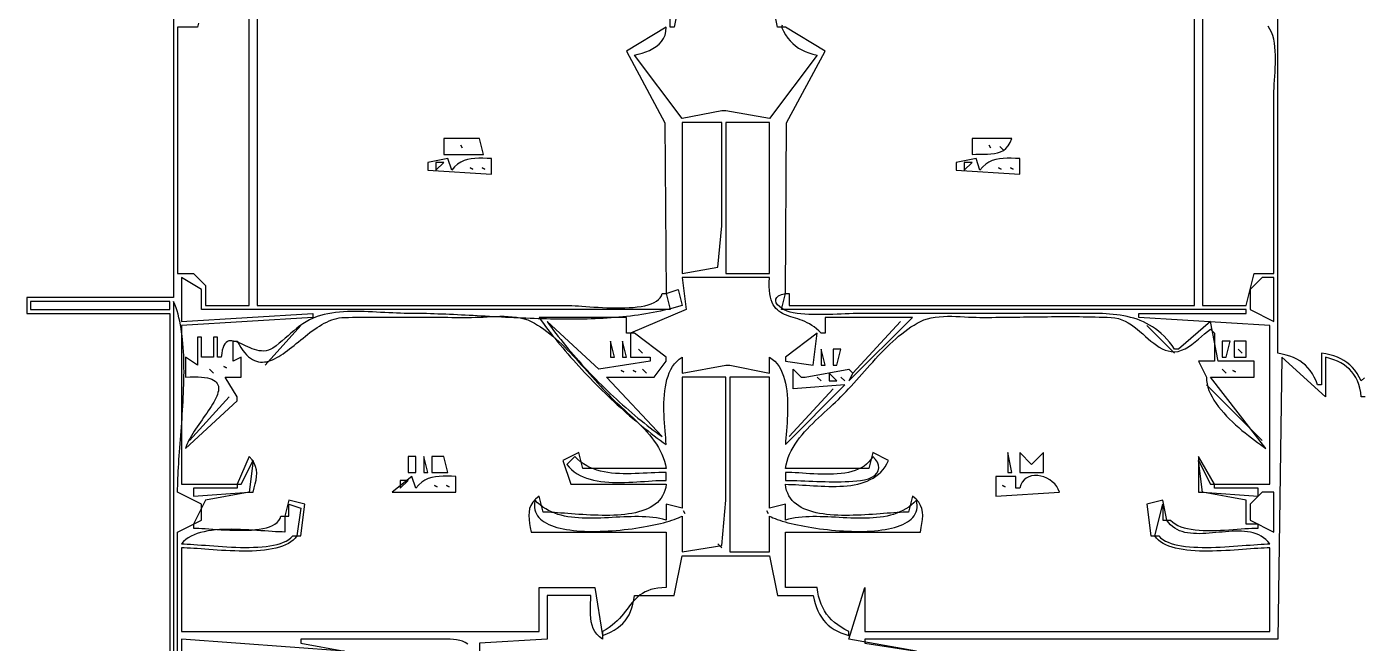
# Model space of a CAD drawing. Extents: x 0 to 792, y 0 to 1224.
# Drawn here: x 191 to 527, y 492 to 647.1 of the extents above; entities that cross this region are included whole.
import ezdxf

# ---------------------------------------------------------------- set-up
doc = ezdxf.new("R2010")
doc.units = 0
doc.layers.add('C7', color=7, linetype='CONTINUOUS')

msp = doc.modelspace()

# ---------------------------------------------------------------- linework, layer by layer
at = {"layer": 'C7'}
for points in [[(228, 1112), (228, 579), (191, 579), (191, 575), (227, 575), (227, 443)], [(527.7704, 558.8246), (527, 558), (526.4883, 558.9844), (525.9433, 559.8773), (525.3623, 560.6833), (524.7428, 561.4072), (524.0821, 562.0536), (523.3777, 562.6273), (522.6268, 563.1329), (521.8268, 563.5752), (520.9752, 563.9587), (520.0694, 564.2883), (519.1066, 564.5686), (518.0843, 564.8042), (517, 565), (517, 557), (516, 557), (515.6068, 558.0222), (515.1685, 558.9603), (514.684, 559.8179), (514.1523, 560.5989), (513.5723, 561.3067), (512.9428, 561.9452), (512.2629, 562.5181), (511.5314, 563.0289), (510.7473, 563.4816), (509.9095, 563.8796), (509.0169, 564.2268), (508.0686, 564.5267), (507.0632, 564.7832), (506, 565), (506, 1112)], [(234, 647), (229, 647), (229, 585), (233, 585), (236, 582), (236, 577), (247, 577), (247, 652)], [(249, 653), (249, 577), (327, 577), (327.5965, 576.9904), (328.281, 576.9636), (329.0455, 576.9226), (329.8822, 576.8704), (330.783, 576.81), (331.7401, 576.7443), (332.7455, 576.6763), (333.7914, 576.609), (334.8698, 576.5454), (335.9727, 576.4884), (337.0923, 576.4411), (338.2207, 576.4065), (339.3499, 576.3874), (340.4719, 576.3869), (341.579, 576.4079), (342.6631, 576.4535), (343.7164, 576.5266), (344.7308, 576.6303), (345.6986, 576.7674), (346.6117, 576.941), (347.4623, 577.154), (348.2425, 577.4094), (348.9442, 577.7103), (349.5597, 578.0595), (350.0809, 578.4601), (350.4999, 578.9151), (350.8089, 579.4274), (351, 580), (352, 580), (353, 576), (235, 576), (235, 581), (230, 584), (230, 573), (263, 575), (263, 574), (230, 572), (230, 532), (244, 532), (244, 531), (233, 531), (233, 529), (247, 530), (236, 528), (233, 522), (233, 521), (233.6204, 520.9893), (234.3286, 520.9597), (235.1158, 520.9148), (235.9734, 520.8583), (236.8926, 520.7937), (237.8647, 520.7247), (238.881, 520.655), (239.9328, 520.588), (241.0114, 520.5275), (242.108, 520.4771), (243.214, 520.4404), (244.3206, 520.4211), (245.4191, 520.4227), (246.5009, 520.4489), (247.5571, 520.5032), (248.5791, 520.5895), (249.5581, 520.7112), (250.4856, 520.8719), (251.3526, 521.0754), (252.1506, 521.3252), (252.8708, 521.6249), (253.5045, 521.9783), (254.0429, 522.3888), (254.4775, 522.8602), (254.7994, 523.396), (255, 524), (256, 524), (256, 520), (255.2777, 520.0095), (254.5017, 520.0362), (253.6766, 520.0772), (252.807, 520.1299), (251.8974, 520.1912), (250.9524, 520.2586), (249.9767, 520.3291), (248.9748, 520.3999), (247.9513, 520.4683), (246.9107, 520.5314), (245.8577, 520.5865), (244.7968, 520.6306), (243.7327, 520.6611), (242.6698, 520.6751), (241.6129, 520.6698), (240.5664, 520.6425), (239.5349, 520.5902), (238.5231, 520.5102), (237.5355, 520.3997), (236.5767, 520.2559), (235.6513, 520.076), (234.7639, 519.8572), (233.919, 519.5966), (233.1213, 519.2915), (232.3752, 518.9391), (231.6855, 518.5365), (231.0567, 518.081), (230.4933, 517.5698), (230, 517), (230.6818, 516.9904), (231.4298, 516.9635), (232.2388, 516.9216), (233.1035, 516.8672), (234.0186, 516.8026), (234.9791, 516.7304), (235.9795, 516.6529), (237.0148, 516.5725), (238.0796, 516.4918), (239.1687, 516.413), (240.2769, 516.3387), (241.399, 516.2713), (242.5297, 516.2131), (243.6638, 516.1667), (244.796, 516.1345), (245.9212, 516.1188), (247.0341, 516.1221), (248.1294, 516.1469), (249.2019, 516.1956), (250.2464, 516.2705), (251.2577, 516.3742), (252.2305, 516.509), (253.1597, 516.6773), (254.0398, 516.8817), (254.8658, 517.1245), (255.6324, 517.4082), (256.3343, 517.7351), (256.9664, 518.1078), (257.5233, 518.5286), (258, 519), (259, 519), (258.5835, 518.4471), (258.0891, 517.9469), (257.5215, 517.497), (256.8852, 517.0952), (256.1849, 516.739), (255.4251, 516.4262), (254.6107, 516.1546), (253.7461, 515.9217), (252.836, 515.7254), (251.885, 515.5633), (250.8978, 515.4331), (249.879, 515.3325), (248.8333, 515.2593), (247.7652, 515.211), (246.6794, 515.1855), (245.5805, 515.1804), (244.4732, 515.1934), (243.362, 515.2223), (242.2517, 515.2647), (241.1469, 515.3183), (240.0521, 515.3808), (238.9721, 515.4499), (237.9114, 515.5234), (236.8746, 515.5989), (235.8665, 515.6741), (234.8917, 515.7468), (233.9547, 515.8145), (233.0602, 515.8752), (232.2128, 515.9263), (231.4173, 515.9657), (230.6781, 515.991), (230, 516), (230, 495), (320, 495), (320, 506), (334, 506), (336, 494), (336, 493), (335.1974, 493.6041), (334.5449, 494.2684), (334.0277, 494.9875), (333.6306, 495.756), (333.3388, 496.5684), (333.1374, 497.4194), (333.0113, 498.3035), (332.9456, 499.2152), (332.9254, 500.1493), (332.9356, 501.1002), (332.9615, 502.0626), (332.9879, 503.031), (333, 504), (322, 504), (322, 493), (305, 492), (305, 488)], [(355, 652), (354, 647), (353, 647), (353, 650)], [(381.1861, 647.5648), (381, 647), (380, 647), (379, 652)], [(528, 554), (527, 554), (526.8423, 555.114), (526.6259, 556.1514), (526.3496, 557.1151), (526.0124, 558.008), (525.6135, 558.833), (525.1516, 559.5931), (524.6259, 560.2913), (524.0353, 560.9305), (523.3789, 561.5136), (522.6555, 562.0436), (521.8642, 562.5234), (521.0041, 562.956), (520.074, 563.3443), (519.0729, 563.6913), (518, 564), (518, 554), (507, 564), (506, 493), (402, 493), (402, 492), (415, 490), (398, 493), (402, 506), (402, 495), (504, 495), (504, 516), (503.3218, 515.991), (502.5826, 515.9657), (501.7871, 515.9263), (500.9397, 515.8752), (500.0452, 515.8145), (499.1082, 515.7467), (498.1334, 515.6741), (497.1253, 515.5989), (496.0885, 515.5234), (495.0278, 515.4499), (493.9478, 515.3807), (492.853, 515.3182), (491.7481, 515.2646), (490.6378, 515.2223), (489.5267, 515.1934), (488.4194, 515.1804), (487.3205, 515.1855), (486.2347, 515.211), (485.1666, 515.2592), (484.1208, 515.3325), (483.1021, 515.4331), (482.1149, 515.5633), (481.1639, 515.7254), (480.2538, 515.9217), (479.3892, 516.1545), (478.5747, 516.4262), (477.815, 516.739), (477.1147, 517.0951), (476.4784, 517.497), (475.9107, 517.9469), (475.4164, 518.4471), (475, 519), (476, 519), (476.4766, 518.5286), (477.0335, 518.1078), (477.6656, 517.7351), (478.3675, 517.4082), (479.1341, 517.1245), (479.96, 516.8817), (480.8402, 516.6773), (481.7693, 516.509), (482.7421, 516.3742), (483.7534, 516.2705), (484.7979, 516.1956), (485.8705, 516.1469), (486.9658, 516.1221), (488.0787, 516.1188), (489.2038, 516.1345), (490.3361, 516.1667), (491.4702, 516.2131), (492.6009, 516.2713), (493.7229, 516.3387), (494.8312, 516.413), (495.9203, 516.4918), (496.9851, 516.5725), (498.0203, 516.6529), (499.0208, 516.7304), (499.9813, 516.8026), (500.8964, 516.8672), (501.7611, 516.9216), (502.5701, 516.9635), (503.3181, 516.9904), (504, 517), (503.5018, 517.5912), (502.9666, 518.1096), (502.3966, 518.5592), (501.794, 518.9444), (501.1609, 519.2692), (500.4996, 519.538), (499.8122, 519.7549), (499.1011, 519.9241), (498.3683, 520.0499), (497.6161, 520.1364), (496.8466, 520.1879), (496.0621, 520.2085), (495.2648, 520.2024), (494.4569, 520.1739), (493.6405, 520.1272), (492.8179, 520.0665), (491.9913, 519.9959), (491.1628, 519.9198), (490.3347, 519.8422), (489.5092, 519.7674), (488.6884, 519.6996), (487.8746, 519.6431), (487.07, 519.6019), (486.2767, 519.5804), (485.497, 519.5827), (484.7331, 519.6131), (483.9872, 519.6756), (483.2614, 519.7747), (482.558, 519.9143), (481.8791, 520.0989), (481.2271, 520.3325), (480.604, 520.6193), (480.012, 520.9637), (479.4535, 521.3697), (478.9304, 521.8416), (478.4452, 522.3836), (478, 523), (479, 523), (479.5203, 522.49), (480.1258, 522.046), (480.8094, 521.6641), (481.5643, 521.3401), (482.3836, 521.0704), (483.2603, 520.8508), (484.1876, 520.6775), (485.1586, 520.5465), (486.1663, 520.4539), (487.2039, 520.3958), (488.2645, 520.3683), (489.3411, 520.3674), (490.4268, 520.3891), (491.5148, 520.4296), (492.5982, 520.4848), (493.67, 520.551), (494.7233, 520.6241), (495.7513, 520.7002), (496.747, 520.7754), (497.7035, 520.8458), (498.614, 520.9073), (499.4715, 520.9562), (500.2691, 520.9883), (501, 521), (501, 522), (498, 522), (498, 528), (487, 530), (501, 529), (501, 531), (490, 531), (490, 532), (504, 532), (504, 572), (471, 574), (471, 575), (498, 575), (498, 576), (381, 576), (382, 580), (383, 580), (383, 577), (485, 577), (485, 652)], [(487, 652), (487, 577), (498, 577), (500, 585), (505, 585), (505, 630), (505.0134, 630.849), (505.0495, 631.7509), (505.102, 632.6981), (505.1644, 633.6832), (505.2304, 634.6988), (505.2937, 635.7372), (505.3479, 636.7912), (505.3866, 637.8531), (505.4035, 638.9157), (505.3922, 639.9713), (505.3464, 641.0125), (505.2598, 642.0319), (505.1259, 643.022), (504.9384, 643.9753), (504.691, 644.8844), (504.3772, 645.7417), (503.9908, 646.54), (503.5255, 647.2716)], [(352, 647), (342, 641), (351.682098, 622.984558), (352, 580), (355, 581), (356, 577), (355.1187, 576.7328), (354.2295, 576.4785), (353.3326, 576.237), (352.4282, 576.0078), (351.5165, 575.7907), (350.5978, 575.5856), (349.6721, 575.392), (348.7399, 575.2097), (347.8012, 575.0386), (346.8563, 574.8782), (345.9054, 574.7284), (344.9488, 574.5888), (343.9866, 574.4593), (343.019, 574.3395), (342.0464, 574.2291), (341.0688, 574.128), (340.0865, 574.0359), (339.0998, 573.9524), (338.1088, 573.8773), (337.1138, 573.8104), (336.1149, 573.7514), (335.1125, 573.7), (334.1066, 573.656), (333.0976, 573.619), (332.0856, 573.5889), (331.0709, 573.5654), (330.0537, 573.5481), (329.0342, 573.5369), (328.0125, 573.5314), (326.989, 573.5315), (325.9639, 573.5368), (324.9373, 573.547), (323.9094, 573.562), (322.8806, 573.5814), (321.851, 573.6049), (320.8208, 573.6324), (319.7902, 573.6635), (318.7596, 573.6981), (317.7289, 573.7357), (316.6986, 573.7761), (315.6688, 573.8192), (314.6397, 573.8646), (313.6116, 573.912), (312.5846, 573.9612), (311.559, 574.012), (310.535, 574.064), (309.5128, 574.117), (308.4926, 574.1707), (307.4747, 574.2249), (306.4592, 574.2792), (305.4464, 574.3336), (304.4365, 574.3875), (303.4297, 574.4409), (302.4263, 574.4934), (301.4264, 574.5448), (300.4302, 574.5948), (299.438, 574.6432), (298.45, 574.6896), (297.4664, 574.7338), (296.4875, 574.7756), (295.5134, 574.8146), (294.5443, 574.8507), (293.5805, 574.8835), (292.6222, 574.9128), (291.6696, 574.9383), (290.723, 574.9598), (289.7825, 574.977), (288.8483, 574.9896), (287.9207, 574.9973), (287, 575), (286.0667, 575.008), (285.1127, 575.0305), (284.14, 575.0648), (283.1508, 575.1083), (282.1472, 575.1583), (281.1315, 575.2123), (280.1057, 575.2676), (279.0721, 575.3215), (278.0327, 575.3716), (276.9898, 575.415), (275.9454, 575.4493), (274.9019, 575.4718), (273.8612, 575.4799), (272.8256, 575.4709), (271.7972, 575.4422), (270.7783, 575.3913), (269.7708, 575.3155), (268.7771, 575.2121), (267.7992, 575.0786), (266.8394, 574.9123), (265.8997, 574.7105), (264.9823, 574.4708), (264.0895, 574.1905), (263.1286, 573.8202), (262.2227, 573.3929), (261.3646, 572.9154), (260.5468, 572.3946), (259.7623, 571.8371), (259.0037, 571.2499), (258.2638, 570.6397), (257.5354, 570.0132), (256.8112, 569.3774), (256.084, 568.739), (255.3465, 568.1048), (254.5915, 567.4816), (253.8117, 566.8762), (253, 566.2955), (252.4404, 565.9686), (251.872, 565.7387), (251.2966, 565.5969), (250.7162, 565.5344), (250.1326, 565.5424), (249.5477, 565.6121), (248.9632, 565.7348), (248.3811, 565.9015), (247.8033, 566.1035), (247.2315, 566.3321), (246.6677, 566.5783), (246.1137, 566.8334), (245.5714, 567.0886), (245.0426, 567.3351), (244.5292, 567.564), (244.033, 567.7667), (243.556, 567.9342), (243.0999, 568.0578), (242.6667, 568.1286), (242.2582, 568.1379), (241.8762, 568.0769), (241.5227, 567.9367), (241.1994, 567.7086), (240.9083, 567.3837), (240.6512, 566.9533), (240.4299, 566.4085), (240.2464, 565.7405), (240.1025, 564.9406), (240, 564), (239, 564), (239, 569), (238, 569), (238, 564), (235, 564), (235, 569), (234, 569), (234, 562), (231, 564), (231, 559), (232.1533, 559.0566), (233.2067, 559.0745), (234.1633, 559.0548), (235.0266, 558.9988), (235.7998, 558.9077), (236.4862, 558.7827), (237.0891, 558.6251), (237.612, 558.436), (238.058, 558.2167), (238.4304, 557.9685), (238.7327, 557.6924), (238.9681, 557.3898), (239.1399, 557.0619), (239.2514, 556.7099), (239.3059, 556.335), (239.3069, 555.9384), (239.2575, 555.5214), (239.161, 555.0851), (239.0209, 554.6309), (238.8403, 554.1599), (238.6227, 553.6733), (238.3713, 553.1725), (238.0895, 552.6585), (237.7805, 552.1326), (237.4476, 551.596), (237.0943, 551.05), (236.7237, 550.4958), (236.3392, 549.9346), (235.9442, 549.3676), (235.5418, 548.796), (235.1355, 548.2211), (234.7286, 547.6441), (234.3243, 547.0662), (233.926, 546.4887), (233.5369, 545.9127), (233.1605, 545.3394), (232.8, 544.7702), (232.4587, 544.2061), (232.1399, 543.6485), (231.847, 543.0986), (231.5832, 542.5576), (231.3519, 542.0266), (231.1564, 541.507), (231, 541), (244, 553), (244, 554), (241, 559), (244, 559), (245, 559), (245, 564), (243, 563), (243, 568), (244, 568), (244.47, 567.1503), (244.9426, 566.3853), (245.4179, 565.702), (245.8958, 565.0976), (246.3765, 564.5693), (246.86, 564.1143), (247.3463, 563.7299), (247.8355, 563.4131), (248.3277, 563.1612), (248.8228, 562.9713), (249.321, 562.8407), (249.8223, 562.7665), (250.3267, 562.7459), (250.8343, 562.7762), (251.3452, 562.8544), (251.8593, 562.9778), (252.3768, 563.1436), (252.8977, 563.349), (253.422, 563.5911), (253.9498, 563.8672), (254.4811, 564.1743), (255.0161, 564.5098), (255.5547, 564.8708), (256.0969, 565.2545), (256.643, 565.658), (257.1928, 566.0786), (257.7464, 566.5135), (258.304, 566.9598), (258.8654, 567.4148), (259.4309, 567.8755), (260.0004, 568.3393), (260.574, 568.8032), (261.1518, 569.2646), (261.7337, 569.7205), (262.3199, 570.1682), (262.9104, 570.6048), (263.5052, 571.0275), (264.1044, 571.4336), (264.7081, 571.8201), (265.3162, 572.1844), (265.9289, 572.5236), (266.5462, 572.8348), (267.1681, 573.1153), (267.7947, 573.3622), (268.4261, 573.5728), (269.0622, 573.7442), (269.7032, 573.8736), (270.3491, 573.9582), (271, 573.9953), (271.9992, 574.0129), (272.9986, 574.0283), (273.9982, 574.0416), (274.9978, 574.0529), (275.9975, 574.0623), (276.9974, 574.07), (277.9973, 574.076), (278.9973, 574.0804), (279.9974, 574.0834), (280.9975, 574.085), (281.9977, 574.0854), (282.9979, 574.0847), (283.9982, 574.0829), (284.9985, 574.0803), (285.9988, 574.0768), (286.9991, 574.0726), (287.9995, 574.0679), (288.9998, 574.0627), (290.0001, 574.0571), (291.0005, 574.0512), (292.0007, 574.0452), (293.001, 574.0392), (294.0012, 574.0332), (295.0014, 574.0274), (296.0015, 574.0218), (297.0015, 574.0167), (298.0015, 574.012), (299.0014, 574.008), (300.0012, 574.0046), (301.0009, 574.0021), (302.0005, 574.0005), (303, 574), (303.9347, 574.013), (304.9072, 574.0471), (305.9109, 574.0947), (306.9393, 574.1482), (307.9857, 574.2002), (309.0437, 574.243), (310.1066, 574.2692), (311.1679, 574.2711), (312.221, 574.2412), (313.2593, 574.172), (314.2764, 574.056), (315.2655, 573.8855), (316.2202, 573.6531), (317.1339, 573.3511), (318, 572.9722), (318.804, 572.5475), (319.6006, 572.0831), (320.3897, 571.5813), (321.1715, 571.0446), (321.9461, 570.4754), (322.7135, 569.8761), (323.4739, 569.2492), (324.2274, 568.5971), (324.9741, 567.9222), (325.7141, 567.2269), (326.4475, 566.5138), (327.1743, 565.7851), (327.8947, 565.0433), (328.6088, 564.2909), (329.3167, 563.5303), (330.0185, 562.7639), (330.7143, 561.9942), (331.4042, 561.2235), (332.0882, 560.4543), (332.7666, 559.6891), (333.4393, 558.9302), (334.1065, 558.1801), (334.7684, 557.4412), (335.4249, 556.7159), (336.0762, 556.0068), (336.7224, 555.3161), (337.3636, 554.6463), (338, 554), (338.6571, 553.3544), (339.3366, 552.7065), (340.0345, 552.0555), (340.7469, 551.4002), (341.4698, 550.7399), (342.1994, 550.0736), (342.9317, 549.4004), (343.6629, 548.7193), (344.3889, 548.0294), (345.1059, 547.3299), (345.8099, 546.6197), (346.497, 545.898), (347.1634, 545.1638), (347.805, 544.4162), (348.418, 543.6542), (348.9985, 542.8771), (349.5425, 542.0837), (350.0461, 541.2733), (350.5054, 540.4449), (350.9164, 539.5975), (351.2753, 538.7302), (351.5782, 537.8421), (351.821, 536.9324), (352, 536), (331, 536), (330, 540), (326, 538), (328, 532), (352, 532), (351.8713, 531.1953), (351.675, 530.4451), (351.4138, 529.7476), (351.0905, 529.1011), (350.7078, 528.5038), (350.2686, 527.954), (349.7757, 527.4499), (349.2318, 526.9898), (348.6398, 526.5719), (348.0025, 526.1945), (347.3226, 525.8557), (346.6029, 525.554), (345.8463, 525.2874), (345.0555, 525.0543), (344.2333, 524.8529), (343.3825, 524.6814), (342.506, 524.5381), (341.6065, 524.4213), (340.6868, 524.3291), (339.7496, 524.2599), (338.7979, 524.2118), (337.8344, 524.1832), (336.8618, 524.1723), (335.8831, 524.1773), (334.9008, 524.1964), (333.918, 524.228), (332.9373, 524.2702), (331.9616, 524.3214), (330.9937, 524.3797), (330.0362, 524.4434), (329.0922, 524.5108), (328.1642, 524.5801), (327.2552, 524.6495), (326.3679, 524.7173), (325.5051, 524.7818), (324.6697, 524.8411), (323.8643, 524.8936), (323.0919, 524.9375), (322.3552, 524.971), (321.6569, 524.9924), (321, 525), (320, 529), (319.0994, 528.2543), (318.4198, 527.4893), (317.9367, 526.6994), (317.6257, 525.879), (317.4621, 525.0223), (317.4215, 524.1239), (317.4795, 523.1781), (317.6116, 522.1792), (317.7932, 521.1217), (318, 520), (352, 520), (352, 506), (350.903, 505.9633), (349.901, 505.864), (348.9864, 505.7058), (348.152, 505.4925), (347.3902, 505.228), (346.6938, 504.9159), (346.0551, 504.5602), (345.4669, 504.1645), (344.9217, 503.7327), (344.4122, 503.2685), (343.9308, 502.7758), (343.4702, 502.2583), (343.023, 501.7198), (342.5817, 501.1641), (342.1389, 500.595), (341.6873, 500.0163), (341.2194, 499.4317), (340.7278, 498.8451), (340.2051, 498.2603), (339.6438, 497.681), (339.0366, 497.111), (338.376, 496.5541), (337.6546, 496.0141), (336.8651, 495.4948), (336, 495), (336, 494), (337.0437, 494.3912), (338.0063, 494.8222), (338.89, 495.2954), (339.6967, 495.8133), (340.4287, 496.3784), (341.088, 496.9933), (341.6768, 497.6603), (342.1971, 498.382), (342.6511, 499.1608), (343.0409, 499.9994), (343.3686, 500.9), (343.6362, 501.8654), (343.846, 502.8978), (344, 504), (354, 504), (356, 514), (378, 514), (380, 504), (389, 504), (389.2281, 502.9601), (389.5004, 501.9727), (389.8189, 501.038), (390.1856, 500.1562), (390.6027, 499.3274), (391.0722, 498.5519), (391.5962, 497.8299), (392.1767, 497.1615), (392.816, 496.5469), (393.516, 495.9863), (394.2788, 495.4799), (395.1065, 495.0279), (396.0012, 494.6304), (396.965, 494.2877), (398, 494), (398, 495), (396.9912, 495.5078), (396.0534, 496.0499), (395.1856, 496.6282), (394.3868, 497.2449), (393.6563, 497.9023), (392.9931, 498.6024), (392.3962, 499.3474), (391.8648, 500.1394), (391.3979, 500.9806), (390.9947, 501.8732), (390.6542, 502.8193), (390.3755, 503.821), (390.1577, 504.8805), (390, 506), (382, 506), (382, 520), (416, 520), (416.2066, 521.1217), (416.3883, 522.1792), (416.5203, 523.1781), (416.5783, 524.1239), (416.5378, 525.0223), (416.3742, 525.879), (416.0631, 526.6994), (415.58, 527.4893), (414.9005, 528.2543), (414, 529), (413, 525), (412.343, 524.9924), (411.6447, 524.971), (410.908, 524.9375), (410.1355, 524.8936), (409.3302, 524.8411), (408.4947, 524.7818), (407.632, 524.7173), (406.7447, 524.6495), (405.8356, 524.5801), (404.9077, 524.5108), (403.9636, 524.4434), (403.0062, 524.3797), (402.0382, 524.3214), (401.0625, 524.2702), (400.0818, 524.228), (399.099, 524.1964), (398.1168, 524.1772), (397.138, 524.1722), (396.1655, 524.1832), (395.2019, 524.2118), (394.2502, 524.2598), (393.3131, 524.3291), (392.3934, 524.4212), (391.4939, 524.5381), (390.6173, 524.6813), (389.7666, 524.8528), (388.9444, 525.0542), (388.1536, 525.2874), (387.397, 525.5539), (386.6773, 525.8557), (385.9974, 526.1944), (385.3601, 526.5719), (384.7681, 526.9898), (384.2242, 527.4499), (383.7313, 527.954), (383.2921, 528.5038), (382.9094, 529.1011), (382.5861, 529.7476), (382.3249, 530.445), (382.1286, 531.1953), (382, 532), (382.8228, 531.991), (383.6697, 531.9661), (384.5382, 531.9282), (385.4259, 531.88), (386.3302, 531.8244), (387.2487, 531.7644), (388.1789, 531.7027), (389.1184, 531.6422), (390.0646, 531.5859), (391.0151, 531.5364), (391.9674, 531.4968), (392.9191, 531.4699), (393.8676, 531.4585), (394.8105, 531.4654), (395.7453, 531.4937), (396.6696, 531.5461), (397.5808, 531.6254), (398.4764, 531.7346), (399.3541, 531.8765), (400.2113, 532.054), (401.0456, 532.2699), (401.8544, 532.5271), (402.6354, 532.8284), (403.3859, 533.1768), (404.1037, 533.5751), (404.786, 534.0261), (405.4306, 534.5327), (406.035, 535.0977), (406.5965, 535.7241), (407.1129, 536.4147), (407.5815, 537.1724), (408, 538), (404, 540), (403, 536), (382, 536), (382.1789, 536.9324), (382.4217, 537.8421), (382.7245, 538.7302), (383.0834, 539.5974), (383.4945, 540.4448), (383.9538, 541.2733), (384.4574, 542.0837), (385.0013, 542.877), (385.5818, 543.6542), (386.1948, 544.4161), (386.8364, 545.1637), (387.5028, 545.8979), (388.1899, 546.6197), (388.894, 547.3298), (389.611, 548.0294), (390.337, 548.7193), (391.0681, 549.4003), (391.8004, 550.0736), (392.53, 550.7399), (393.253, 551.4002), (393.9654, 552.0555), (394.6633, 552.7065), (395.3428, 553.3544), (396, 554), (396.6363, 554.6463), (397.2775, 555.3161), (397.9237, 556.0068), (398.575, 556.7159), (399.2315, 557.4412), (399.8934, 558.1801), (400.5606, 558.9302), (401.2333, 559.6891), (401.9117, 560.4543), (402.5957, 561.2235), (403.2856, 561.9942), (403.9813, 562.7639), (404.6831, 563.5303), (405.391, 564.2909), (406.1051, 565.0433), (406.8256, 565.7851), (407.5524, 566.5138), (408.2857, 567.2269), (409.0257, 567.9222), (409.7724, 568.5971), (410.5259, 569.2492), (411.2864, 569.8761), (412.0538, 570.4754), (412.8284, 571.0446), (413.6102, 571.5813), (414.3993, 572.0831), (415.1959, 572.5475), (416, 572.9722), (416.866, 573.3512), (417.7797, 573.6531), (418.7344, 573.8856), (419.7235, 574.056), (420.7405, 574.1721), (421.7789, 574.2413), (422.832, 574.2711), (423.8932, 574.2692), (424.9561, 574.2431), (426.0141, 574.2002), (427.0606, 574.1482), (428.0889, 574.0947), (429.0927, 574.0471), (430.0652, 574.013), (431, 574), (431.9973, 574.0012), (432.9952, 574.0047), (433.9936, 574.0102), (434.9925, 574.0175), (435.9918, 574.0265), (436.9916, 574.0367), (437.9917, 574.0481), (438.9922, 574.0604), (439.9929, 574.0733), (440.9939, 574.0867), (441.9952, 574.1003), (442.9966, 574.1138), (443.9981, 574.1271), (444.9998, 574.1398), (446.0015, 574.1519), (447.0032, 574.1629), (448.0049, 574.1728), (449.0066, 574.1813), (450.0082, 574.1881), (451.0097, 574.193), (452.011, 574.1959), (453.0121, 574.1963), (454.0129, 574.1942), (455.0135, 574.1893), (456.0138, 574.1813), (457.0137, 574.1701), (458.0132, 574.1554), (459.0123, 574.137), (460.0109, 574.1145), (461.009, 574.0879), (462.0066, 574.0569), (463.0036, 574.0212), (464, 573.9807), (464.9476, 573.8852), (465.8513, 573.6902), (466.715, 573.4062), (467.5428, 573.0441), (468.3386, 572.6146), (469.1066, 572.1284), (469.8506, 571.5963), (470.5747, 571.0291), (471.2829, 570.4374), (471.9792, 569.8321), (472.6676, 569.2239), (473.3522, 568.6235), (474.0368, 568.0416), (474.7257, 567.4891), (475.4226, 566.9767), (476.1318, 566.5151), (476.857, 566.1151), (477.6025, 565.7874), (478.3721, 565.5427), (479.1699, 565.3919), (480, 565.3457), (480.8787, 565.4464), (481.7567, 565.7107), (482.6303, 566.1117), (483.4956, 566.6224), (484.3489, 567.2157), (485.1861, 567.8646), (486.0037, 568.5423), (486.7977, 569.2216), (487.5642, 569.8757), (488.2996, 570.4775), (489, 571), (490, 570), (490, 563), (486, 563), (488, 559), (488.0336, 558.1576), (488.1559, 557.3151), (488.3616, 556.4736), (488.6451, 555.6347), (489.0012, 554.7996), (489.4243, 553.9698), (489.909, 553.1465), (490.4499, 552.3311), (491.0417, 551.525), (491.6789, 550.7296), (492.356, 549.9462), (493.0677, 549.1761), (493.8085, 548.4208), (494.5731, 547.6815), (495.3559, 546.9597), (496.1517, 546.2567), (496.9549, 545.5739), (497.7602, 544.9126), (498.5622, 544.2741), (499.3553, 543.6599), (500.1343, 543.0713), (500.8937, 542.5096), (501.628, 541.9763), (502.3319, 541.4726), (503, 541), (489, 559), (499, 559), (500, 559), (500, 563), (491, 563), (489, 573), (481, 566), (480, 566), (479.3599, 566.9016), (478.7048, 567.7412), (478.0348, 568.521), (477.3501, 569.2431), (476.6509, 569.9098), (475.9375, 570.5233), (475.2099, 571.0857), (474.4683, 571.5993), (473.7131, 572.0662), (472.9442, 572.4888), (472.162, 572.8691), (471.3666, 573.2094), (470.5583, 573.5118), (469.7371, 573.7787), (468.9033, 574.0121), (468.0571, 574.2143), (467.1986, 574.3875), (466.3281, 574.5339), (465.4457, 574.6557), (464.5516, 574.7551), (463.6461, 574.8343), (462.7292, 574.8955), (461.8013, 574.9409), (460.8624, 574.9728), (459.9127, 574.9932), (458.9526, 575.0044), (457.982, 575.0087), (457.0013, 575.0082), (456.0106, 575.0051), (455.0101, 575.0016), (454, 575), (402, 575), (401.0258, 574.9931), (400.0412, 574.9743), (399.0475, 574.9461), (398.0462, 574.9111), (397.0386, 574.872), (396.0261, 574.8312), (395.01, 574.7914), (393.9919, 574.7551), (392.9731, 574.725), (391.9549, 574.7036), (390.9387, 574.6935), (389.926, 574.6974), (388.9182, 574.7177), (387.9165, 574.7571), (386.9225, 574.8182), (385.9375, 574.9036), (384.9628, 575.0157), (384, 575.1574), (383.2169, 575.3325), (382.4515, 575.5913), (381.7277, 575.9197), (381.0691, 576.304), (380.4995, 576.7304), (380.0427, 577.185), (379.7225, 577.6542), (379.5626, 578.124), (379.5868, 578.5807), (379.8189, 579.0105), (380.2826, 579.3994), (381.0017, 579.7339), (382, 580), (382.317902, 622.984558), (392, 641), (382, 647), (381, 647), (381.5057, 646.0124), (382.04, 645.1111), (382.6076, 644.2921), (383.2132, 643.5518), (383.8616, 642.8863), (384.5575, 642.2917), (385.3059, 641.7642), (386.1114, 641.3), (386.9787, 640.8953), (387.9128, 640.5463), (388.9182, 640.2491), (390, 640), (378, 624), (367, 626), (366, 626), (356, 624), (344, 640), (344.9678, 640.2171), (345.9356, 640.4835), (346.8871, 640.8043), (347.8057, 641.1847), (348.6751, 641.63), (349.4787, 642.1453), (350.2002, 642.7359), (350.8231, 643.4069), (351.3309, 644.1636), (351.7073, 645.0112), (351.9358, 645.9549), (352, 647)], [(234.2356, 647.9962), (234, 647)], [(356, 623), (356, 585), (364.972229, 586.603394), (366, 597), (366, 623), (356, 623)], [(367, 623), (367, 585), (378, 585), (378, 623), (367, 623)], [(296, 619), (296, 615), (306, 615), (305, 619), (296, 619)], [(429, 619), (429, 615), (429.9928, 615.0464), (430.9709, 615.0633), (431.9279, 615.0705), (432.8579, 615.0881), (433.7547, 615.1359), (434.6121, 615.234), (435.4241, 615.4021), (436.1846, 615.6603), (436.8875, 616.0285), (437.5265, 616.5267), (438.0957, 617.1746), (438.5889, 617.9924), (439, 619), (429, 619)], [(300.333344, 617.333313), (300.666656, 616.666687), (300.333344, 617.333313)], [(433.333344, 617.333313), (433.666656, 616.666687), (433.333344, 617.333313)], [(436, 617), (437, 616), (436, 617)], [(292, 613), (292, 611), (308, 610), (308, 614), (306.909, 614.0084), (305.8513, 614.0219), (304.8278, 614.02), (303.8397, 613.9822), (302.8879, 613.8883), (301.9735, 613.7177), (301.0977, 613.45), (300.2613, 613.0648), (299.4655, 612.5417), (298.7114, 611.8602), (298, 611), (297, 614), (292, 613)], [(294, 613), (294, 611), (296, 613), (294, 613)], [(302.666656, 611.666687), (303.333344, 611.333313), (302.666656, 611.666687)], [(305.666656, 611.666687), (306.333344, 611.333313), (305.666656, 611.666687)], [(425, 613), (425, 611), (441, 610), (441, 614), (439.909, 614.0084), (438.8513, 614.0219), (437.8278, 614.02), (436.8397, 613.9822), (435.8879, 613.8883), (434.9735, 613.7177), (434.0977, 613.45), (433.2613, 613.0648), (432.4655, 612.5417), (431.7114, 611.8602), (431, 611), (430, 614), (425, 613)], [(427, 613), (427, 611), (429, 613), (427, 613)], [(435.666656, 611.666687), (436.333344, 611.333313), (435.666656, 611.666687)], [(438.666656, 611.666687), (439.333344, 611.333313), (438.666656, 611.666687)], [(356, 584), (357, 576), (343, 570), (342, 570), (342, 574), (320, 574), (320.5353, 573.2479), (321.0847, 572.4916), (321.6479, 571.7315), (322.2243, 570.968), (322.8135, 570.2014), (323.4152, 569.4323), (324.0288, 568.6611), (324.654, 567.8882), (325.2903, 567.114), (325.9374, 566.3389), (326.5946, 565.5634), (327.2618, 564.7879), (327.9383, 564.0129), (328.6239, 563.2387), (329.318, 562.4658), (330.0202, 561.6946), (330.7301, 560.9256), (331.4473, 560.1591), (332.1714, 559.3957), (332.9019, 558.6357), (333.6384, 557.8795), (334.3804, 557.1276), (335.1276, 556.3804), (335.8795, 555.6384), (336.6357, 554.9019), (337.3957, 554.1714), (338.1591, 553.4473), (338.9256, 552.7301), (339.6946, 552.0202), (340.4658, 551.318), (341.2387, 550.6239), (342.0129, 549.9383), (342.7879, 549.2618), (343.5634, 548.5946), (344.3389, 547.9374), (345.114, 547.2903), (345.8882, 546.654), (346.6611, 546.0288), (347.4323, 545.4152), (348.2014, 544.8135), (348.968, 544.2243), (349.7315, 543.6479), (350.4916, 543.0847), (351.2479, 542.5353), (352, 542), (351.943, 542.8148), (351.8765, 543.6726), (351.8041, 544.5685), (351.7293, 545.4976), (351.6558, 546.4551), (351.5872, 547.4359), (351.527, 548.4352), (351.4789, 549.4482), (351.4465, 550.4698), (351.4334, 551.4953), (351.4431, 552.5196), (351.4793, 553.538), (351.5457, 554.5454), (351.6457, 555.537), (351.783, 556.508), (351.9612, 557.4533), (352.1839, 558.3681), (352.4547, 559.2475), (352.7772, 560.0865), (353.1551, 560.8804), (353.5918, 561.6241), (354.0911, 562.3129), (354.6564, 562.9417), (355.2915, 563.5057), (356, 564), (356, 560), (367, 562), (368, 562), (378, 560), (378, 564), (378.7064, 563.5069), (379.3401, 562.9437), (379.9046, 562.3153), (380.4034, 561.6268), (380.8402, 560.8829), (381.2184, 560.0887), (381.5416, 559.2491), (381.8133, 558.369), (382.0372, 557.4533), (382.2167, 556.5071), (382.3554, 555.5352), (382.4568, 554.5426), (382.5245, 553.5342), (382.5621, 552.515), (382.573, 551.4898), (382.5609, 550.4637), (382.5293, 549.4416), (382.4817, 548.4284), (382.4218, 547.429), (382.3529, 546.4484), (382.2787, 545.4915), (382.2028, 544.5633), (382.1287, 543.6686), (382.0599, 542.8126), (382, 542), (397, 557), (384, 556), (384, 561), (386, 559), (387, 559), (398, 561), (399, 560), (398, 558), (414, 574), (392, 574), (392, 570), (391, 570), (390.443, 570.593), (389.8727, 571.1185), (389.2914, 571.5823), (388.7015, 571.9906), (388.1052, 572.3493), (387.5049, 572.6644), (386.9029, 572.942), (386.3016, 573.1882), (385.7033, 573.4088), (385.1102, 573.61), (384.5248, 573.7978), (383.9493, 573.9781), (383.3861, 574.157), (382.8374, 574.3405), (382.3058, 574.5347), (381.7933, 574.7455), (381.3025, 574.979), (380.8356, 575.2412), (380.3949, 575.5382), (379.9827, 575.8758), (379.6015, 576.2602), (379.2535, 576.6974), (378.941, 577.1933), (378.6664, 577.7541), (378.432, 578.3857), (378.2401, 579.0942), (378.0931, 579.8855), (377.9932, 580.7657), (377.9428, 581.7409), (377.9443, 582.8169), (378, 584), (356, 584)], [(502, 584), (499, 581), (499, 576), (505, 573), (505, 584), (502, 584)], [(192, 578), (192, 576), (227, 576), (227, 578), (192, 578)], [(228, 578), (228, 444)], [(229, 455), (229, 520), (235, 523), (235, 527), (229, 530), (229.0051, 530.8386), (229.0201, 531.6977), (229.0442, 532.5762), (229.0767, 533.4732), (229.117, 534.3879), (229.1643, 535.3193), (229.2179, 536.2664), (229.2772, 537.2284), (229.3415, 538.2042), (229.41, 539.1931), (229.4822, 540.194), (229.5571, 541.206), (229.6343, 542.2282), (229.7129, 543.2597), (229.7924, 544.2995), (229.8719, 545.3468), (229.9508, 546.4005), (230.0284, 547.4599), (230.1041, 548.5238), (230.177, 549.5915), (230.2466, 550.6619), (230.3121, 551.7342), (230.3728, 552.8074), (230.428, 553.8806), (230.4771, 554.9529), (230.5194, 556.0234), (230.5541, 557.091), (230.5805, 558.155), (230.598, 559.2143), (230.6058, 560.2681), (230.6034, 561.3153), (230.5899, 562.3552), (230.5647, 563.3867), (230.527, 564.409), (230.4763, 565.421), (230.4117, 566.4219), (230.3327, 567.4108), (230.2384, 568.3867), (230.1283, 569.3487), (230.0016, 570.2959), (229.8575, 571.2273), (229.6956, 572.142), (229.5149, 573.0391), (229.3149, 573.9177), (229.0948, 574.7768), (228.854, 575.6155), (228.5917, 576.4329), (228.3072, 577.228), (228, 578)], [(260, 572), (251, 562), (260, 572)], [(322, 573), (322.537, 572.2461), (323.0888, 571.4884), (323.6547, 570.7273), (324.2345, 569.9633), (324.8275, 569.1969), (325.4332, 568.4285), (326.0514, 567.6586), (326.6813, 566.8877), (327.3226, 566.1163), (327.9749, 565.3449), (328.6375, 564.5739), (329.3101, 563.8037), (329.9921, 563.035), (330.6832, 562.2681), (331.3827, 561.5035), (332.0903, 560.7417), (332.8054, 559.9832), (333.5277, 559.2284), (334.2565, 558.4779), (334.9915, 557.7321), (335.7321, 556.9915), (336.4779, 556.2565), (337.2284, 555.5277), (337.9832, 554.8054), (338.7417, 554.0903), (339.5035, 553.3827), (340.2681, 552.6832), (341.035, 551.9921), (341.8037, 551.3101), (342.5739, 550.6375), (343.3449, 549.9749), (344.1163, 549.3226), (344.8877, 548.6813), (345.6586, 548.0514), (346.4285, 547.4332), (347.1969, 546.8275), (347.9633, 546.2345), (348.7273, 545.6547), (349.4884, 545.0888), (350.2461, 544.537), (351, 544), (337, 559), (349, 559), (352, 563), (352, 564), (344, 570), (343, 570), (343, 564), (348, 564), (348, 563), (335, 561), (322, 573)], [(411, 573), (399, 560), (411, 573)], [(473, 572), (480, 565), (473, 572)], [(338, 568), (338, 564), (339, 564), (338, 568)], [(341, 568), (341, 564), (342, 564), (341, 568)], [(390, 570), (382, 564), (382, 563), (389, 562), (390, 570)], [(492, 568), (492, 564), (493, 564), (494, 568), (492, 568)], [(495, 568), (495, 564), (498, 564), (498, 568), (495, 568)], [(345, 566), (346, 565), (345, 566)], [(391, 566), (391, 562), (392, 562), (391, 566)], [(394, 566), (394, 562), (395, 562), (396, 566), (394, 566)], [(496, 566), (497, 565), (496, 566)], [(240.666672, 561.666687), (241.333328, 561.333313), (240.666672, 561.666687)], [(237, 561), (238, 560), (237, 561)], [(356, 559), (356, 526), (352, 527), (352, 523), (351.1928, 523.2165), (350.3657, 523.3968), (349.52, 523.5436), (348.6571, 523.6595), (347.7783, 523.7471), (346.8851, 523.8091), (345.9789, 523.8481), (345.061, 523.8667), (344.1328, 523.8675), (343.1958, 523.8532), (342.2512, 523.8264), (341.3006, 523.7898), (340.3453, 523.7459), (339.3867, 523.6975), (338.4261, 523.6471), (337.465, 523.5973), (336.5048, 523.5509), (335.5468, 523.5104), (334.5925, 523.4785), (333.6431, 523.4577), (332.7002, 523.4508), (331.7651, 523.4604), (330.8392, 523.4891), (329.9239, 523.5395), (329.0206, 523.6142), (328.1306, 523.7159), (327.2554, 523.8473), (326.3964, 524.0109), (325.5549, 524.2094), (324.7323, 524.4454), (323.93, 524.7216), (323.1495, 525.0405), (322.392, 525.4049), (321.6591, 525.8173), (320.952, 526.2803), (320.2722, 526.7967), (319.621, 527.3691), (319, 528), (318.8739, 527.3437), (318.8222, 526.7211), (318.8424, 526.1316), (318.9319, 525.5744), (319.0883, 525.049), (319.309, 524.5546), (319.5916, 524.0905), (319.9334, 523.6562), (320.3321, 523.2508), (320.7851, 522.8738), (321.2898, 522.5246), (321.8439, 522.2023), (322.4447, 521.9064), (323.0897, 521.6361), (323.7765, 521.3909), (324.5026, 521.17), (325.2653, 520.9728), (326.0623, 520.7987), (326.8909, 520.6468), (327.7488, 520.5166), (328.6333, 520.4074), (329.542, 520.3186), (330.4723, 520.2494), (331.4218, 520.1992), (332.388, 520.1673), (333.3682, 520.1531), (334.3601, 520.1559), (335.3611, 520.175), (336.3686, 520.2097), (337.3803, 520.2595), (338.3935, 520.3235), (339.4058, 520.4012), (340.4146, 520.4919), (341.4175, 520.5948), (342.4119, 520.7094), (343.3953, 520.835), (344.3652, 520.9709), (345.3191, 521.1164), (346.2545, 521.2708), (347.1689, 521.4336), (348.0597, 521.604), (348.9245, 521.7813), (349.7607, 521.965), (350.5659, 522.1542), (351.3375, 522.3484), (352.0729, 522.5469), (352.7698, 522.749), (353.4256, 522.954), (354.0378, 523.1613), (354.6038, 523.3703), (355.1212, 523.5801), (355.5874, 523.7902), (356, 524), (356, 515), (365.972229, 516.603394), (367, 528), (367, 559), (356, 559)], [(340.666656, 560.666687), (341.333344, 560.333313), (340.666656, 560.666687)], [(343.666656, 560.666687), (344.333344, 560.333313), (343.666656, 560.666687)], [(346, 561), (347, 560), (346, 561)], [(368, 559), (368, 515), (378, 515), (378, 524), (378.4125, 523.7902), (378.8787, 523.5801), (379.3961, 523.3703), (379.9621, 523.1613), (380.5743, 522.954), (381.23, 522.749), (381.9269, 522.5469), (382.6624, 522.3484), (383.434, 522.1542), (384.2391, 521.965), (385.0754, 521.7813), (385.9402, 521.604), (386.831, 521.4336), (387.7454, 521.2708), (388.6807, 521.1164), (389.6347, 520.9709), (390.6046, 520.835), (391.588, 520.7094), (392.5824, 520.5948), (393.5852, 520.4919), (394.5941, 520.4012), (395.6063, 520.3235), (396.6196, 520.2595), (397.6312, 520.2097), (398.6388, 520.175), (399.6397, 520.1559), (400.6316, 520.1531), (401.6119, 520.1673), (402.578, 520.1992), (403.5275, 520.2494), (404.4578, 520.3186), (405.3665, 520.4074), (406.2511, 520.5166), (407.1089, 520.6468), (407.9376, 520.7987), (408.7345, 520.9728), (409.4973, 521.17), (410.2233, 521.3909), (410.9101, 521.6361), (411.5552, 521.9064), (412.156, 522.2023), (412.71, 522.5246), (413.2148, 522.8738), (413.6678, 523.2508), (414.0664, 523.6562), (414.4083, 524.0905), (414.6909, 524.5546), (414.9116, 525.049), (415.068, 525.5744), (415.1575, 526.1316), (415.1777, 526.7211), (415.126, 527.3437), (415, 528), (414.3788, 527.3691), (413.7277, 526.7967), (413.0479, 526.2803), (412.3408, 525.8173), (411.6078, 525.4049), (410.8504, 525.0405), (410.0698, 524.7216), (409.2676, 524.4454), (408.445, 524.2094), (407.6035, 524.0109), (406.7444, 523.8473), (405.8692, 523.7159), (404.9793, 523.6142), (404.0759, 523.5395), (403.1606, 523.4891), (402.2347, 523.4604), (401.2996, 523.4508), (400.3567, 523.4577), (399.4074, 523.4785), (398.4531, 523.5104), (397.4951, 523.5509), (396.5349, 523.5973), (395.5738, 523.6471), (394.6132, 523.6975), (393.6546, 523.7459), (392.6993, 523.7898), (391.7487, 523.8264), (390.8041, 523.8532), (389.8671, 523.8675), (388.9389, 523.8667), (388.021, 523.8481), (387.1148, 523.8091), (386.2216, 523.7471), (385.3428, 523.6595), (384.4799, 523.5436), (383.6342, 523.3968), (382.8071, 523.2165), (382, 523), (382, 527), (378, 526), (378, 559), (368, 559)], [(390, 559), (391, 558), (390, 559)], [(393, 560), (393, 558), (395, 558), (393, 560)], [(396, 559), (397, 558), (396, 559)], [(492, 561), (493, 560), (492, 561)], [(494.666656, 560.666687), (495.333344, 560.333313), (494.666656, 560.666687)], [(394, 556), (383, 544), (394, 556)], [(488, 557), (502, 543), (488, 557)], [(242, 554), (232, 543), (242, 554)], [(247, 539), (244, 532), (245, 532), (248, 538), (247, 530), (248, 530), (248.2805, 531.0904), (248.5338, 532.1026), (248.7382, 533.05), (248.8724, 533.9461), (248.9148, 534.8044), (248.844, 535.6384), (248.6386, 536.4614), (248.2771, 537.2871), (247.7381, 538.1287), (247, 539)], [(287, 539), (287, 535), (289, 535), (289, 539), (287, 539)], [(291, 539), (291, 535), (292, 535), (291, 539)], [(293, 539), (293, 535), (297, 535), (296, 539), (293, 539)], [(329, 539), (327, 537), (327.5686, 536.3148), (328.1892, 535.6987), (328.8585, 535.1482), (329.5733, 534.6602), (330.3303, 534.2311), (331.1263, 533.8578), (331.9582, 533.5369), (332.8227, 533.265), (333.7165, 533.0388), (334.6365, 532.855), (335.5795, 532.7103), (336.5421, 532.6013), (337.5213, 532.5247), (338.5137, 532.4772), (339.5162, 532.4554), (340.5256, 532.4561), (341.5386, 532.4758), (342.552, 532.5113), (343.5625, 532.5592), (344.5671, 532.6162), (345.5624, 532.6789), (346.5452, 532.7441), (347.5123, 532.8084), (348.4605, 532.8685), (349.3866, 532.921), (350.2874, 532.9626), (351.1596, 532.9901), (352, 533), (352, 535), (351.0701, 534.9905), (350.1228, 534.9646), (349.1605, 534.9264), (348.1856, 534.8798), (347.2005, 534.8288), (346.2075, 534.7774), (345.2089, 534.7295), (344.2073, 534.689), (343.2049, 534.6601), (342.204, 534.6466), (341.2072, 534.6525), (340.2168, 534.6818), (339.2351, 534.7385), (338.2645, 534.8266), (337.3073, 534.9499), (336.3661, 535.1126), (335.443, 535.3185), (334.5406, 535.5716), (333.6612, 535.876), (332.8071, 536.2355), (331.9807, 536.6542), (331.1844, 537.136), (330.4206, 537.6849), (329.6917, 538.3049), (329, 539)], [(404, 539), (403.5479, 538.2845), (403.0274, 537.6458), (402.4433, 537.0798), (401.8, 536.5826), (401.1021, 536.1501), (400.3543, 535.7784), (399.5612, 535.4636), (398.7273, 535.2016), (397.8573, 534.9886), (396.9558, 534.8205), (396.0273, 534.6933), (395.0766, 534.6031), (394.1081, 534.5459), (393.1265, 534.5178), (392.1364, 534.5147), (391.1424, 534.5327), (390.149, 534.5679), (389.161, 534.6162), (388.1829, 534.6737), (387.2193, 534.7365), (386.2748, 534.8004), (385.354, 534.8617), (384.4615, 534.9162), (383.6019, 534.9601), (382.7799, 534.9893), (382, 535), (382, 533), (382.9654, 532.9933), (383.9415, 532.9749), (384.9269, 532.9469), (385.9205, 532.9116), (386.9209, 532.8711), (387.9269, 532.8277), (388.9372, 532.7835), (389.9507, 532.7409), (390.9659, 532.7019), (391.9817, 532.6688), (392.9969, 532.6438), (394.0101, 532.6291), (395.02, 532.6269), (396.0256, 532.6395), (397.0254, 532.669), (398.0183, 532.7177), (399.0029, 532.7877), (399.9781, 532.8813), (400.9425, 533.0007), (401.895, 533.1481), (402.9324, 533.403), (403.8103, 533.7751), (404.5196, 534.2478), (405.0512, 534.8049), (405.3959, 535.4299), (405.5448, 536.1065), (405.4887, 536.8181), (405.2186, 537.5485), (404.7254, 538.2813), (404, 539)], [(438, 540), (438, 535), (439, 535), (438, 540)], [(441, 540), (441, 535), (447, 535), (447, 540), (444, 537), (441, 540)], [(486, 539), (486, 530), (487, 530), (486, 538), (489, 532), (490, 532), (486, 539)], [(283, 530), (299, 530), (299, 534), (297.909, 534.0084), (296.8513, 534.0219), (295.8278, 534.02), (294.8397, 533.9822), (293.8879, 533.8883), (292.9735, 533.7177), (292.0977, 533.45), (291.2613, 533.0648), (290.4655, 532.5417), (289.7114, 531.8602), (289, 531), (288, 534), (283, 530)], [(285, 533), (285, 531), (287, 533), (285, 533)], [(293.666656, 531.666687), (294.333344, 531.333313), (293.666656, 531.666687)], [(296.666656, 531.666687), (297.333344, 531.333313), (296.666656, 531.666687)], [(435, 534), (435, 529), (451, 530), (450.7132, 530.7631), (450.3085, 531.4635), (449.802, 532.0962), (449.2096, 532.6561), (448.5474, 533.1381), (447.8315, 533.5371), (447.0779, 533.8481), (446.3027, 534.0659), (445.5219, 534.1856), (444.7515, 534.202), (444.0077, 534.1101), (443.3064, 533.9048), (442.6637, 533.5811), (442.0956, 533.1338), (441.6183, 532.5579), (441.2477, 531.8483), (441, 531), (440, 531), (440, 534), (435, 534)], [(436.666656, 531.666687), (437.333344, 531.333313), (436.666656, 531.666687)], [(257, 528), (256, 524), (257, 524), (257, 527), (260, 526), (259, 519), (260, 519), (261, 527), (257, 528)], [(473, 527), (474, 519), (475, 519), (477, 527), (477, 523), (478, 523), (477, 528), (473, 527)], [(502, 530), (499, 527), (499, 523), (505, 520), (505, 530), (502, 530)], [(356.333344, 525.333313), (356.666656, 524.666687), (356.333344, 525.333313)], [(377.333344, 525.333313), (377.666656, 524.666687), (377.333344, 525.333313)], [(365, 517), (366, 516), (365, 517)], [(302.024, 491.8001), (301.4125, 492.2007), (300.7421, 492.5083), (300.0186, 492.7345), (299.2476, 492.8909), (298.4349, 492.989), (297.5861, 493.0404), (296.7069, 493.0565), (295.803, 493.049), (294.8801, 493.0294), (293.9438, 493.0092), (293, 493), (260, 493), (260, 492), (271, 490), (230, 493), (230, 456)]]:
    msp.add_lwpolyline(points, dxfattribs=at)

doc.saveas('drawing.dxf')
